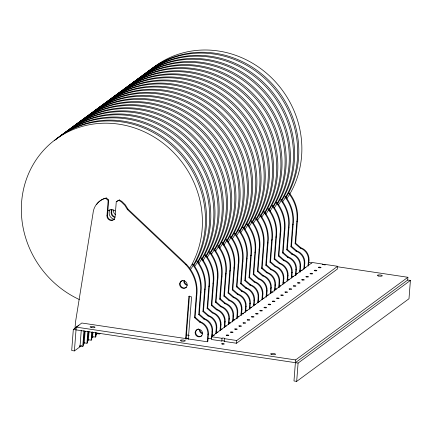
<?xml version="1.0" encoding="UTF-8"?>
<svg xmlns="http://www.w3.org/2000/svg" width="432" height="432" viewBox="0 0 432 432"><rect width="100%" height="100%" fill="white"/><g stroke="black" fill="none" stroke-linecap="round" stroke-linejoin="round"><path stroke-width="0.65" d="M78.905 325.355L73.316 329.465L71.696 350.514L74.401 350.919L79.99 346.81L81.254 330.361M74.984 328.838L75.497 322.105L92.977 213.608A18.954 17.636 53.7 0 1 103.226 199.109L106.385 198.013L108.707 200.016L107.53 215.287A4.266 3.969 53.7 0 0 109.744 219.467A4.266 3.969 53.7 0 0 114.242 219.235M74.401 350.919L76.232 327.127L81.821 323.012L207.301 341.782L207.857 341.366L208.424 334.049A11.561 10.757 53.7 0 0 200.237 321.716L195.107 317.245L196.792 295.283A36.563 34.025 53.7 0 0 186.489 264.389L127.931 209.083L125.356 204.865L121.84 201.393L119.399 199.962L116.273 201.641L115.096 216.913A4.266 3.969 53.7 0 1 110.716 220.423A4.266 3.969 53.7 0 1 106.974 215.698L108.146 200.426L108.707 200.016M79.542 345.854L82.766 346.334L83.992 330.437M84.445 331.355L83.327 345.924L82.766 346.334M85.142 331.225L84.181 343.721L83.144 344.488M83.732 342.77L86.956 343.251L87.874 331.328M88.382 331.582L87.518 342.841L86.956 343.251M89.078 331.43L88.371 340.637L87.334 341.404M88.571 339.779L91.147 340.168L91.757 332.219M92.318 331.808L91.708 339.757L91.147 340.168M92.561 337.554L92.966 332.294M92.113 336.604L95.337 337.084L95.693 332.446M96.201 332.699L95.899 336.674L95.337 337.084M96.854 333.158L96.752 334.471L95.715 335.237M114.907 217.339A4.266 3.969 53.7 0 1 111.164 212.614L111.418 209.293M114.426 216.632A4.266 3.969 53.7 0 1 111.721 212.204L111.926 209.547M185.603 338.963L188.876 296.444L189.432 296.033L186.111 339.217M188.309 339.368L191.581 296.849L188.876 296.444M207.301 341.782L207.862 334.46A11.561 10.757 53.7 0 0 199.681 322.126L194.546 317.655L196.236 295.693A36.563 34.025 53.7 0 0 185.927 264.8L127.375 209.493L124.794 205.276L121.279 201.809L118.843 200.372L116.273 201.641M211.594 337.365L212.053 331.376A11.561 10.757 53.7 0 0 203.872 319.043L198.736 314.572L200.426 292.61A36.563 34.025 53.7 0 0 192.343 264.287M198.736 314.572L199.298 314.161L200.983 292.199A36.563 34.025 53.7 0 0 192.899 263.876M215.833 333.617L216.243 328.293A11.561 10.757 53.7 0 0 208.062 315.959L202.927 311.488L204.617 289.526A36.563 34.025 53.7 0 0 196.879 261.652M202.927 311.488L203.488 311.078L205.178 289.116A36.563 34.025 53.7 0 0 197.089 260.793M220.023 330.534L220.433 325.21A11.561 10.757 53.7 0 0 212.252 312.876L207.117 308.405L208.807 286.443A36.563 34.025 53.7 0 0 201.074 258.568M207.117 308.405L207.679 307.994L209.369 286.033A36.563 34.025 53.7 0 0 201.28 257.71M224.213 327.451L224.624 322.126A11.561 10.757 53.7 0 0 216.443 309.793L211.307 305.321L212.998 283.36A36.563 34.025 53.7 0 0 204.914 255.037M211.307 305.321L211.869 304.911L213.559 282.949A36.563 34.025 53.7 0 0 205.47 254.626M211.475 336.728L211.259 339.471L221.827 341.053L222.026 338.272A1.328 0.329 4.4 0 1 223.738 338.089A1.328 0.329 4.4 0 1 224.467 338.634L224.165 341.404L236.536 343.251L337.392 269.039L337.603 266.29L325.231 264.438A1.328 0.329 4.4 0 1 323.53 264.654A1.328 0.329 4.4 0 1 322.801 264.114L312.325 262.51L211.475 336.728L222.037 338.305M212.15 336.955L212.614 330.966A11.561 10.757 53.7 0 0 204.428 318.632L199.298 314.161M228.404 324.367L228.814 319.043A11.561 10.757 53.7 0 0 220.633 306.709L215.498 302.238L217.188 280.276A36.563 34.025 53.7 0 0 209.455 252.401M215.498 302.238L216.059 301.828L217.75 279.866A36.563 34.025 53.7 0 0 209.66 251.543M216.394 333.207L216.805 327.883A11.561 10.757 53.7 0 0 208.618 315.549L203.488 311.078M232.546 321.948L233.005 315.954A11.561 10.757 53.7 0 0 224.824 303.626L219.688 299.155L221.378 277.193A36.563 34.025 53.7 0 0 213.646 249.318M219.688 299.155L220.25 298.744L221.94 276.782A36.563 34.025 53.7 0 0 213.856 248.459M220.585 330.118L220.995 324.799A11.561 10.757 53.7 0 0 212.809 312.466L207.679 307.994M236.736 318.865L237.195 312.871A11.561 10.757 53.7 0 0 229.014 300.542L223.879 296.071L225.569 274.109A36.563 34.025 53.7 0 0 217.836 246.235M223.879 296.071L224.44 295.661L226.13 273.699A36.563 34.025 53.7 0 0 218.047 245.376M224.775 327.035L225.185 321.71A11.561 10.757 53.7 0 0 217.004 309.382L211.869 304.911M240.98 315.112L241.385 309.787A11.561 10.757 53.7 0 0 233.204 297.459L228.069 292.988L229.759 271.026A36.563 34.025 53.7 0 0 221.675 242.703M228.069 292.988L228.631 292.577L230.321 270.616A36.563 34.025 53.7 0 0 222.237 242.293M228.965 323.951L229.376 318.627A11.561 10.757 53.7 0 0 221.195 306.299L216.059 301.828M245.117 312.692L245.576 306.704A11.561 10.757 53.7 0 0 237.395 294.376L232.259 289.904L233.95 267.943A36.563 34.025 53.7 0 0 226.217 240.068M232.259 289.904L232.821 289.494L234.511 267.532A36.563 34.025 53.7 0 0 226.427 239.209M233.156 320.868L233.566 315.544A11.561 10.757 53.7 0 0 225.385 303.215L220.25 298.744M249.361 308.945L249.772 303.62A11.561 10.757 53.7 0 0 241.585 291.292L236.45 286.821L238.14 264.859A36.563 34.025 53.7 0 0 230.407 236.984M236.45 286.821L237.011 286.411L238.702 264.443A36.563 34.025 53.7 0 0 230.618 236.126M237.298 318.449L237.757 312.46A11.561 10.757 53.7 0 0 229.576 300.132L224.44 295.661M253.552 305.861L253.962 300.537A11.561 10.757 53.7 0 0 245.776 288.209L240.64 283.738L242.33 261.776A36.563 34.025 53.7 0 0 234.247 233.453M236.536 343.251L236.747 340.508L337.603 266.29M240.64 283.738L241.202 283.327L242.892 261.36A36.563 34.025 53.7 0 0 234.808 233.042M241.488 315.365L241.947 309.377A11.561 10.757 53.7 0 0 233.766 297.049L228.631 292.577M257.742 302.778L258.152 297.454A11.561 10.757 53.7 0 0 249.966 285.12L244.831 280.654L246.521 258.687A36.563 34.025 53.7 0 0 238.788 230.812M244.831 280.654L245.392 280.238L247.082 258.277A36.563 34.025 53.7 0 0 238.999 229.959M245.727 311.618L246.137 306.293A11.561 10.757 53.7 0 0 237.956 293.965L232.821 289.494M261.932 299.695L262.343 294.37A11.561 10.757 53.7 0 0 254.156 282.037L249.026 277.571L250.711 255.604A36.563 34.025 53.7 0 0 242.627 227.286M249.026 277.571L249.583 277.155L251.273 255.193A36.563 34.025 53.7 0 0 243.189 226.87M249.869 309.199L250.328 303.21A11.561 10.757 53.7 0 0 242.147 290.876L237.011 286.411M266.069 297.275L266.533 291.287A11.561 10.757 53.7 0 0 258.347 278.953L253.217 274.482L254.907 252.52A36.563 34.025 53.7 0 0 246.818 224.203M253.217 274.482L253.773 274.072L255.463 252.11A36.563 34.025 53.7 0 0 247.379 223.787M254.108 305.451L254.518 300.127A11.561 10.757 53.7 0 0 246.337 287.793L241.202 283.327M270.313 293.528L270.724 288.203A11.561 10.757 53.7 0 0 262.537 275.87L257.407 271.399L259.097 249.437A36.563 34.025 53.7 0 0 251.359 221.562M257.407 271.399L257.963 270.988L259.654 249.026A36.563 34.025 53.7 0 0 251.57 220.703M258.298 302.368L258.709 297.043A11.561 10.757 53.7 0 0 250.528 284.71L245.392 280.238M274.45 291.109L274.914 285.12A11.561 10.757 53.7 0 0 266.733 272.786L261.598 268.315L263.288 246.353A36.563 34.025 53.7 0 0 255.55 218.479M261.598 268.315L262.154 267.905L263.844 245.943A36.563 34.025 53.7 0 0 255.76 217.62M262.489 299.284L262.899 293.96A11.561 10.757 53.7 0 0 254.718 281.626L249.583 277.155M278.694 287.361L279.104 282.037A11.561 10.757 53.7 0 0 270.923 269.703L265.788 265.232L267.478 243.27A36.563 34.025 53.7 0 0 259.74 215.395M265.788 265.232L266.344 264.821L268.034 242.86A36.563 34.025 53.7 0 0 259.951 214.537M266.63 296.865L267.089 290.876A11.561 10.757 53.7 0 0 258.908 278.543L253.773 274.072M282.884 284.278L283.295 278.953A11.561 10.757 53.7 0 0 275.114 266.62L269.978 262.148L271.669 240.187A36.563 34.025 53.7 0 0 263.579 211.864M269.978 262.148L270.535 261.738L272.225 239.776A36.563 34.025 53.7 0 0 264.141 211.453M270.821 293.782L271.28 287.793A11.561 10.757 53.7 0 0 263.099 275.459L257.963 270.988M287.075 281.194L287.485 275.87A11.561 10.757 53.7 0 0 279.304 263.536L274.169 259.065L275.859 237.103A36.563 34.025 53.7 0 0 268.121 209.228M274.169 259.065L274.725 258.655L276.415 236.693A36.563 34.025 53.7 0 0 268.331 208.37M275.06 290.034L275.47 284.71A11.561 10.757 53.7 0 0 267.289 272.376L262.154 267.905M291.265 278.111L291.676 272.786A11.561 10.757 53.7 0 0 283.495 260.453L278.359 255.982L280.049 234.02A36.563 34.025 53.7 0 0 271.966 205.697M278.359 255.982L278.915 255.571L280.606 233.609A36.563 34.025 53.7 0 0 272.522 205.286M279.202 287.615L279.661 281.626A11.561 10.757 53.7 0 0 271.48 269.293L266.344 264.821M295.407 275.692L295.866 269.698A11.561 10.757 53.7 0 0 287.685 257.369L282.55 252.898L284.24 230.936A36.563 34.025 53.7 0 0 276.156 202.613M282.55 252.898L283.106 252.488L284.796 230.526A36.563 34.025 53.7 0 0 276.712 202.203M283.441 283.867L283.851 278.543A11.561 10.757 53.7 0 0 275.67 266.209L270.535 261.738M299.646 271.939L300.056 266.614A11.561 10.757 53.7 0 0 291.875 254.286L286.74 249.815L288.43 227.853A36.563 34.025 53.7 0 0 280.692 199.978M286.74 249.815L287.296 249.404L288.986 227.443A36.563 34.025 53.7 0 0 280.903 199.12M287.631 280.778L288.041 275.454A11.561 10.757 53.7 0 0 279.86 263.126L274.725 258.655M303.788 269.525L304.247 263.531A11.561 10.757 53.7 0 0 296.066 251.203L290.93 246.731L292.621 224.77A36.563 34.025 53.7 0 0 284.882 196.895M290.93 246.731L291.487 246.321L293.177 224.359A36.563 34.025 53.7 0 0 285.093 196.036M291.821 277.695L292.232 272.371A11.561 10.757 53.7 0 0 284.051 260.042L278.915 255.571M308.027 265.772L308.437 260.447A11.561 10.757 53.7 0 0 300.256 248.119L295.121 243.648L296.811 221.686A36.563 34.025 53.7 0 0 288.727 193.363M295.121 243.648L295.677 243.238L297.367 221.276A36.563 34.025 53.7 0 0 289.283 192.953M295.963 275.281L296.422 269.287A11.561 10.757 53.7 0 0 288.241 256.959L283.106 252.488M300.154 272.192L300.613 266.204A11.561 10.757 53.7 0 0 292.432 253.876L287.296 249.404M407.689 280.033L407.905 277.285L295.596 359.932L293.976 380.981L296.681 381.386L408.991 298.739L410.4 280.438L407.689 280.033L295.385 362.675M304.398 268.445L304.803 263.12A11.561 10.757 53.7 0 0 296.622 250.792L291.487 246.321M296.681 381.386L298.091 363.08L410.4 280.438M308.534 266.026L308.999 260.037A11.561 10.757 53.7 0 0 300.812 247.709L295.677 243.238M118.843 200.372L119.399 199.962M106.974 215.698L107.53 215.287M111.164 212.614L111.721 212.204M127.375 209.493L127.931 209.083M185.927 264.8L186.489 264.389M81.589 345.632L80.552 346.394L79.466 346.232M100.089 333.59L99.527 334.001L96.304 333.52M196.236 295.693L196.792 295.283M200.426 292.61L200.983 292.199M204.617 289.526L205.178 289.116M208.807 286.443L209.369 286.033M212.998 283.36L213.559 282.949M217.188 280.276L217.75 279.866M221.378 277.193L221.94 276.782M225.569 274.109L226.13 273.699M229.759 271.026L230.321 270.616M233.95 267.943L234.511 267.532M238.14 264.859L238.702 264.443M242.33 261.776L242.892 261.36M246.521 258.687L247.082 258.277M250.711 255.604L251.273 255.193M254.907 252.52L255.463 252.11M259.097 249.437L259.654 249.026M263.288 246.353L263.844 245.943M267.478 243.27L268.034 242.86M271.669 240.187L272.225 239.776M275.859 237.103L276.415 236.693M280.049 234.02L280.606 233.609M284.24 230.936L284.796 230.526M288.43 227.853L288.986 227.443M292.621 224.77L293.177 224.359M296.811 221.686L297.367 221.276M194.546 317.655L195.107 317.245M199.681 322.126L200.237 321.716M203.872 319.043L204.428 318.632M208.062 315.959L208.618 315.549M212.252 312.876L212.809 312.466M216.443 309.793L217.004 309.382M220.633 306.709L221.195 306.299M224.824 303.626L225.385 303.215M229.014 300.542L229.576 300.132M233.204 297.459L233.766 297.049M237.395 294.376L237.956 293.965M241.585 291.292L242.147 290.876M245.776 288.209L246.337 287.793M249.966 285.12L250.528 284.71M254.156 282.037L254.718 281.626M258.347 278.953L258.908 278.543M262.537 275.87L263.099 275.459M266.733 272.786L267.289 272.376M270.923 269.703L271.48 269.293M275.114 266.62L275.67 266.209M279.304 263.536L279.86 263.126M283.495 260.453L284.051 260.042M287.685 257.369L288.241 256.959M291.875 254.286L292.432 253.876M296.066 251.203L296.622 250.792M300.256 248.119L300.812 247.709M207.862 334.46L208.424 334.049M212.053 331.376L212.614 330.966M216.243 328.293L216.805 327.883M220.433 325.21L220.995 324.799M224.624 322.126L225.185 321.71M228.814 319.043L229.376 318.627M233.005 315.954L233.566 315.544M237.195 312.871L237.757 312.46M241.385 309.787L241.947 309.377M245.576 306.704L246.137 306.293M249.772 303.62L250.328 303.21M253.962 300.537L254.518 300.127M258.152 297.454L258.709 297.043M262.343 294.37L262.899 293.96M266.533 291.287L267.089 290.876M270.724 288.203L271.28 287.793M274.914 285.12L275.47 284.71M279.104 282.037L279.661 281.626M283.295 278.953L283.851 278.543M287.485 275.87L288.041 275.454M291.676 272.786L292.232 272.371M295.866 269.698L296.422 269.287M300.056 266.614L300.613 266.204M304.247 263.531L304.803 263.12M308.437 260.447L308.999 260.037M106.385 198.013L103.783 198.693A18.954 17.636 53.7 0 0 96.66 204.406M224.165 341.404L224.257 341.383A1.328 0.329 4.4 0 0 223.528 340.837A1.328 0.329 4.4 0 0 221.816 341.015L221.827 341.053M308.556 262.429L311.893 262.926M322.558 264.524L325.226 264.924M337.23 266.717L407.905 277.285M304.592 267.278L305.905 267.473M299.743 270.265L302.373 270.659M295.553 273.348L297.524 273.645M292.021 276.529L293.333 276.728M287.172 279.515L289.143 279.812M282.982 282.598L284.953 282.895M279.45 285.779L280.762 285.979M275.26 288.868L276.572 289.062M270.41 291.848L273.035 292.243M266.22 294.932L268.191 295.229M262.683 298.118L264.001 298.312M257.839 301.104L259.81 301.396M253.649 304.187L255.62 304.479M250.112 307.368L251.424 307.562M245.268 310.354L247.234 310.646M241.078 313.438L243.702 313.832M237.541 316.618L238.853 316.813M233.35 319.702L234.662 319.901M228.506 322.688L230.472 322.985M224.969 325.868L226.282 326.068M220.779 328.952L222.091 329.152M215.93 331.938L217.901 332.235M211.739 335.021L214.369 335.416M224.375 338.656L236.747 340.508M186.732 334.994L189.308 335.378M208.208 338.207L211.491 338.699M185.679 338.051L188.255 338.44M76.232 327.127L295.596 359.932M73.316 329.465L298.091 363.08M92.038 336.982L93.123 337.144M105.829 198.423L108.146 200.426M186.43 287.226A3.98 3.704 53.7 0 1 180.77 285.995A3.98 3.704 53.7 0 1 182.32 280.498M201.809 335.74A3.883 3.618 53.7 0 1 196.571 334.962A3.883 3.618 53.7 0 1 196.981 329.654M197.791 329.173A3.883 3.618 53.7 0 1 198.715 328.93M135.313 81.005A94.759 88.182 53.7 0 1 253.157 86.735A94.759 88.182 53.7 0 1 273.607 206.474M137.889 79.169A94.759 88.182 53.7 0 1 257.785 85.909A94.759 88.182 53.7 0 1 274.163 208.121M128.45 85.93A94.759 88.182 53.7 0 1 245.554 93.609A94.759 88.182 53.7 0 1 265.226 212.641M130.005 84.915A94.759 88.182 53.7 0 1 249.658 92.318A94.759 88.182 53.7 0 1 265.783 214.288M123.244 89.84A94.759 88.182 53.7 0 1 241.11 96.46A94.759 88.182 53.7 0 1 260.685 216.297M126.317 87.577A94.759 88.182 53.7 0 1 245.722 95.645A94.759 88.182 53.7 0 1 261.592 217.372M131.625 83.668A94.759 88.182 53.7 0 1 249.226 90.056A94.759 88.182 53.7 0 1 269.417 209.558M133.699 82.253A94.759 88.182 53.7 0 1 253.595 88.992A94.759 88.182 53.7 0 1 269.973 211.205M147.884 71.755A94.759 88.182 53.7 0 1 265.993 77.722A94.759 88.182 53.7 0 1 285.827 197.791M150.962 69.493A94.759 88.182 53.7 0 1 270.61 76.901A94.759 88.182 53.7 0 1 286.735 198.871M142.7 75.692A94.759 88.182 53.7 0 1 261.02 80.093A94.759 88.182 53.7 0 1 281.988 200.308M148.284 71.334A94.759 88.182 53.7 0 1 267.176 80.714A94.759 88.182 53.7 0 1 282.544 201.955M139.504 77.922A94.759 88.182 53.7 0 1 257.612 83.889A94.759 88.182 53.7 0 1 277.447 203.963M142.576 75.659A94.759 88.182 53.7 0 1 262.229 83.068A94.759 88.182 53.7 0 1 278.354 205.038M105.478 103.016A94.759 88.182 53.7 0 1 223.565 108.086A94.759 88.182 53.7 0 1 244.269 228.064M108.551 100.753A94.759 88.182 53.7 0 1 228.452 107.498A94.759 88.182 53.7 0 1 244.831 229.705M118.552 93.339A94.759 88.182 53.7 0 1 236.66 99.306A94.759 88.182 53.7 0 1 256.495 219.38M121.624 91.082A94.759 88.182 53.7 0 1 122.634 90.245M123.142 89.834A94.759 88.182 53.7 0 1 242.033 99.214A94.759 88.182 53.7 0 1 257.402 220.455M110.171 99.511A94.759 88.182 53.7 0 1 228.28 105.473A94.759 88.182 53.7 0 1 248.114 225.547M113.243 97.249A94.759 88.182 53.7 0 1 232.643 104.414A94.759 88.182 53.7 0 1 249.394 226.076M114.863 96.007A94.759 88.182 53.7 0 1 232.465 102.389A94.759 88.182 53.7 0 1 252.655 221.897M118.951 92.918A94.759 88.182 53.7 0 1 237.843 102.298A94.759 88.182 53.7 0 1 253.211 223.538M85.531 117.59A94.759 88.182 53.7 0 1 203.132 123.973A94.759 88.182 53.7 0 1 223.317 243.481M89.618 114.507A94.759 88.182 53.7 0 1 208.51 123.887A94.759 88.182 53.7 0 1 223.879 245.128M89.219 114.928A94.759 88.182 53.7 0 1 207.322 120.895A94.759 88.182 53.7 0 1 227.162 240.964M93.809 111.418A94.759 88.182 53.7 0 1 212.701 120.803A94.759 88.182 53.7 0 1 228.069 242.039M99.117 107.514A94.759 88.182 53.7 0 1 216.475 115.436A94.759 88.182 53.7 0 1 235.543 234.797M100.672 106.499A94.759 88.182 53.7 0 1 220.325 113.908A94.759 88.182 53.7 0 1 236.45 235.872M93.911 111.424A94.759 88.182 53.7 0 1 211.772 118.044A94.759 88.182 53.7 0 1 231.352 237.881M96.984 109.161A94.759 88.182 53.7 0 1 216.389 117.234A94.759 88.182 53.7 0 1 232.259 238.955M102.292 105.257A94.759 88.182 53.7 0 1 219.893 111.64A94.759 88.182 53.7 0 1 240.079 231.147M104.863 103.415A94.759 88.182 53.7 0 1 224.516 110.824A94.759 88.182 53.7 0 1 240.64 232.789M79.321 299.522A94.759 88.182 53.7 0 1 29.317 172.001A94.759 88.182 53.7 0 1 153.592 136.706A94.759 88.182 53.7 0 1 189.794 268.153M54.578 140.422A94.759 88.182 53.7 0 1 174.226 147.825A94.759 88.182 53.7 0 1 190.355 269.795M108.049 210.865A6.161 5.729 53.7 0 1 115.204 210.978M114.485 219.375A6.161 5.729 53.7 0 1 110.09 209.693M56.198 139.18A94.759 88.182 53.7 0 1 174.058 145.8A94.759 88.182 53.7 0 1 193.639 265.637M59.27 136.917A94.759 88.182 53.7 0 1 178.67 144.985A94.759 88.182 53.7 0 1 194.546 266.711M115.398 214.715A6.161 5.729 53.7 0 1 113.249 209.99M61.398 135.27A94.759 88.182 53.7 0 1 178.502 142.949A94.759 88.182 53.7 0 1 198.175 261.981M64.476 133.007A94.759 88.182 53.7 0 1 183.368 142.387A94.759 88.182 53.7 0 1 198.736 263.628M64.579 133.013A94.759 88.182 53.7 0 1 182.439 139.633A94.759 88.182 53.7 0 1 202.019 259.47M67.651 130.75A94.759 88.182 53.7 0 1 187.051 138.818A94.759 88.182 53.7 0 1 202.927 260.545M69.779 129.103A94.759 88.182 53.7 0 1 187.142 137.025A94.759 88.182 53.7 0 1 206.21 256.387M71.339 128.083A94.759 88.182 53.7 0 1 190.987 135.491A94.759 88.182 53.7 0 1 207.117 257.461M72.457 127.262A94.759 88.182 53.7 0 1 190.301 132.991A94.759 88.182 53.7 0 1 210.746 252.731M75.53 124.999A94.759 88.182 53.7 0 1 195.183 132.408A94.759 88.182 53.7 0 1 211.307 254.378M76.145 124.605A94.759 88.182 53.7 0 1 194.233 129.67A94.759 88.182 53.7 0 1 214.936 249.647M79.218 122.342A94.759 88.182 53.7 0 1 199.114 129.082A94.759 88.182 53.7 0 1 215.498 251.294M80.838 121.095A94.759 88.182 53.7 0 1 198.682 126.824A94.759 88.182 53.7 0 1 219.127 246.564M83.911 118.832A94.759 88.182 53.7 0 1 203.564 126.241A94.759 88.182 53.7 0 1 219.688 248.211M187.294 285.277A3.98 3.704 53.7 0 1 183.8 280.87M186.883 284.591A3.98 3.704 53.7 0 1 184.356 280.454M202.738 333.779A3.883 3.618 53.7 0 1 199.325 329.47M202.349 333.094A3.883 3.618 53.7 0 1 199.935 330.048M231.023 332.44A1.328 0.329 4.4 0 0 233.053 332.321A1.328 0.329 4.4 0 0 231.109 331.873A1.328 0.329 4.4 0 0 231.023 332.44M226.832 335.524A1.328 0.329 4.4 0 0 228.863 335.405A1.328 0.329 4.4 0 0 226.919 334.957A1.328 0.329 4.4 0 0 226.832 335.524M260.356 310.856A1.328 0.329 4.4 0 0 262.386 310.732A1.328 0.329 4.4 0 0 260.447 310.289A1.328 0.329 4.4 0 0 260.356 310.856M281.313 295.434A1.328 0.329 4.4 0 0 283.338 295.315A1.328 0.329 4.4 0 0 281.399 294.867A1.328 0.329 4.4 0 0 281.313 295.434M256.165 313.94A1.328 0.329 4.4 0 0 258.196 313.816A1.328 0.329 4.4 0 0 256.257 313.373A1.328 0.329 4.4 0 0 256.165 313.94M239.404 326.273A1.328 0.329 4.4 0 0 241.434 326.149A1.328 0.329 4.4 0 0 239.495 325.706A1.328 0.329 4.4 0 0 239.404 326.273M272.932 301.601A1.328 0.329 4.4 0 0 274.957 301.482A1.328 0.329 4.4 0 0 273.019 301.034A1.328 0.329 4.4 0 0 272.932 301.601M251.975 317.023A1.328 0.329 4.4 0 0 254.005 316.899A1.328 0.329 4.4 0 0 252.067 316.456A1.328 0.329 4.4 0 0 251.975 317.023M247.784 320.107A1.328 0.329 4.4 0 0 249.815 319.982A1.328 0.329 4.4 0 0 247.876 319.54A1.328 0.329 4.4 0 0 247.784 320.107M264.551 307.768A1.328 0.329 4.4 0 0 266.576 307.649A1.328 0.329 4.4 0 0 264.638 307.206A1.328 0.329 4.4 0 0 264.551 307.768M319.027 267.683A1.328 0.329 4.4 0 0 321.052 267.559A1.328 0.329 4.4 0 0 319.113 267.116A1.328 0.329 4.4 0 0 319.027 267.683M235.213 329.357A1.328 0.329 4.4 0 0 237.244 329.238A1.328 0.329 4.4 0 0 235.305 328.79A1.328 0.329 4.4 0 0 235.213 329.357M268.742 304.684A1.328 0.329 4.4 0 0 270.767 304.565A1.328 0.329 4.4 0 0 268.828 304.123A1.328 0.329 4.4 0 0 268.742 304.684M293.884 286.184A1.328 0.329 4.4 0 0 295.909 286.065A1.328 0.329 4.4 0 0 293.971 285.617A1.328 0.329 4.4 0 0 293.884 286.184M298.075 283.1A1.328 0.329 4.4 0 0 300.1 282.982A1.328 0.329 4.4 0 0 298.161 282.533A1.328 0.329 4.4 0 0 298.075 283.1M302.265 280.017A1.328 0.329 4.4 0 0 304.29 279.893A1.328 0.329 4.4 0 0 302.351 279.45A1.328 0.329 4.4 0 0 302.265 280.017M285.503 292.351A1.328 0.329 4.4 0 0 287.528 292.232A1.328 0.329 4.4 0 0 285.59 291.784A1.328 0.329 4.4 0 0 285.503 292.351M277.123 298.517A1.328 0.329 4.4 0 0 279.148 298.399A1.328 0.329 4.4 0 0 277.209 297.95A1.328 0.329 4.4 0 0 277.123 298.517M289.694 289.267A1.328 0.329 4.4 0 0 291.719 289.148A1.328 0.329 4.4 0 0 289.78 288.7A1.328 0.329 4.4 0 0 289.694 289.267M310.646 273.85A1.328 0.329 4.4 0 0 312.671 273.726A1.328 0.329 4.4 0 0 310.732 273.283A1.328 0.329 4.4 0 0 310.646 273.85M314.836 270.767A1.328 0.329 4.4 0 0 316.861 270.643A1.328 0.329 4.4 0 0 314.923 270.2A1.328 0.329 4.4 0 0 314.836 270.767M243.594 323.19A1.328 0.329 4.4 0 0 245.624 323.066A1.328 0.329 4.4 0 0 243.686 322.623A1.328 0.329 4.4 0 0 243.594 323.19M306.455 276.934A1.328 0.329 4.4 0 0 308.48 276.809A1.328 0.329 4.4 0 0 306.542 276.367A1.328 0.329 4.4 0 0 306.455 276.934M179.609 283.954A3.98 3.704 53.7 0 0 185.036 288.133A3.98 3.704 53.7 0 0 185.549 281.475A3.98 3.704 53.7 0 0 179.609 283.954M195.134 332.554A3.883 3.618 53.7 0 0 200.437 336.636A3.883 3.618 53.7 0 0 200.934 330.134A3.883 3.618 53.7 0 0 195.134 332.554M222.221 344.099A1.328 0.329 4.4 0 0 224.246 343.98A1.328 0.329 4.4 0 0 222.307 343.532A1.328 0.329 4.4 0 0 222.221 344.099M378.524 275.989A2.462 0.61 4.4 0 0 382.288 275.762A2.462 0.61 4.4 0 0 378.686 274.936A2.462 0.61 4.4 0 0 378.524 275.989M91.26 327.521A2.462 0.61 4.4 0 0 95.024 327.294A2.462 0.61 4.4 0 0 91.422 326.468A2.462 0.61 4.4 0 0 91.26 327.521M181.532 341.021A2.462 0.61 4.4 0 0 185.296 340.794A2.462 0.61 4.4 0 0 181.694 339.968A2.462 0.61 4.4 0 0 181.532 341.021M271.804 354.521A2.462 0.61 4.4 0 0 275.567 354.299A2.462 0.61 4.4 0 0 271.966 353.468A2.462 0.61 4.4 0 0 271.804 354.521"/></g></svg>
